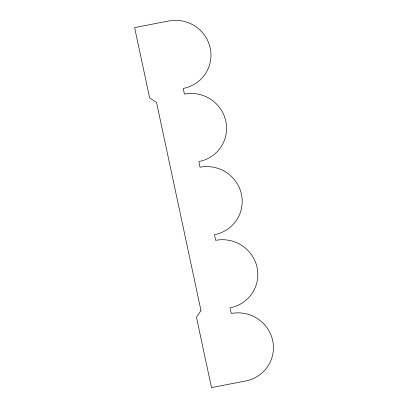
<?xml version="1.0" encoding="UTF-8"?>
<svg xmlns="http://www.w3.org/2000/svg" width="408" height="408" viewBox="0 0 408 408"><rect width="100%" height="100%" fill="white"/><g stroke="black" fill="none" stroke-linecap="round" stroke-linejoin="round"><path stroke-width="0.61" d="M200.976 310.554L196.477 317.281L211.492 387.6L245.692 380.98A35.042 34.303 20.6 0 0 272.687 340.614A35.042 34.303 20.6 0 0 231.275 313.477L230.076 307.851A35.042 34.303 20.6 0 0 257.071 267.485A35.042 34.303 20.6 0 0 215.664 240.348L214.46 234.722A35.042 34.303 20.6 0 0 241.454 194.356A35.042 34.303 20.6 0 0 200.048 167.219L198.844 161.594A35.042 34.303 20.6 0 0 225.838 121.227A35.042 34.303 20.6 0 0 184.431 94.09L183.228 88.465A35.042 34.303 20.6 0 0 210.222 48.098A35.042 34.303 20.6 0 0 168.815 20.961L134.614 27.581L149.629 97.894L156.529 102.418L200.976 310.554"/></g></svg>
